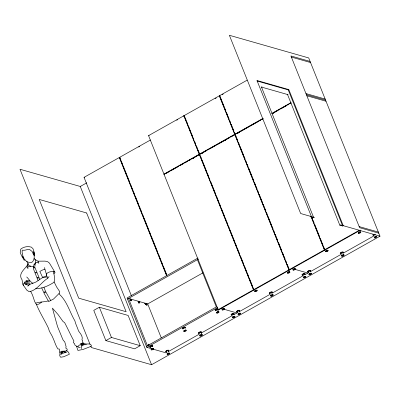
<?xml version="1.0" encoding="UTF-8"?>
<svg xmlns="http://www.w3.org/2000/svg" width="400" height="400" viewBox="0 0 400 400"><rect width="100%" height="100%" fill="white"/><g stroke="black" fill="none" stroke-linecap="round" stroke-linejoin="round"><path stroke-width="0.6" d="M81.315 348.71L81.32 346.67L82.55 345.365C85.085 344.435 88.02 343.245 90.685 344.385L91.535 346.025L90.56 346.525L83.125 349.435L77.915 350.425L76.64 346.535L76.005 345.655L74.85 345.01L74.69 343.785L73.355 342.59L73.91 341.045C70.665 335.075 67.795 328.64 64.605 322.58L63.07 321.575L58.06 314.545L52.415 308.115L57.495 326.46L62.56 338.84L63.285 340.36L64.725 341.81L66.105 346.625L65.8 348.125L67.24 349.175L67.02 350.195L66.1 351.015L61.1 351.285L59.98 352.82L59.725 355.74L60.65 357.25L63.675 356.75L69.355 354.265L68.53 352.245L66.595 350.575M34.105 255.84L34.8 255.175L33.725 252.015L33.105 251.8L34.25 256.55L34.125 258.275L34.935 259.745L35.25 259.65L35.525 260.69L35.36 263.185L33.955 264.8L33.295 268.475L38.06 280.615C35.065 283.405 30.29 282.945 27.73 286.18M81.03 345.54L81.205 344.105L80.83 343.68L79.985 344.76L77.83 346.29L76.64 346.535M30.8 266.24L28.115 266.575L27.805 267.575L28.115 268.35L27.315 268.015L26.915 267.01L27.785 265.555L27.955 263.305C26.62 260.63 23.5 259.29 22.47 256.365L21.985 256.45M35.37 263.6L34.715 266.965L39.815 279.42L38.06 280.615M34.445 254.305L34.435 253.08L33.005 248.73L31.32 247.115C27.64 246.09 24.305 246.715 21.13 248.73L20.37 250.125L20.66 250.565L20.21 252.18L20.55 253.595L24.16 260.285L24.99 259.92M33.81 254.19C33.28 255.63 32.635 251.01 31.345 250.865L29.59 249.515C27.245 249.07 24.975 250.785 22.555 250.135L22.175 250.52L22.155 252.815L22.62 253.64L22.335 254.54L23.97 258.36L23.64 258.34M34.125 258.275L33.545 260.27L32.54 261.85L31.06 262.63L28.44 262.235L26.775 261.44M80.83 343.68L82.835 342.915L83.035 342.29L82.65 341.945L82.69 340.545L81.96 339.92C83.26 336.53 80.275 333.48 78.48 330.9C77.47 327.41 75.655 324.375 74.885 320.85C69.74 312.14 67.11 301.425 59.52 294.39L59.115 293.455L59.77 291.665L56.625 286.975L54.135 281.93C54.96 278.625 54.285 274.84 53.32 271.59M144.83 303.375L144.51 303.395M81.315 345.64L81.74 344.61L82.665 344.025L83.88 343.89M27.765 264.54C24.985 269.355 17.525 273.585 22.105 279.935L22.715 284.35L26.85 290.2L29.185 291.705C37.17 290.23 41.215 282.29 47.795 278.225L46.725 275.96L46.45 274.425L46.86 273.455C48.84 271.66 51.725 271.325 54.29 271.66L54.955 272.31L54.745 273.065L53.92 273.59M49.095 276.57L47.795 278.225M54.135 281.93L53.655 282.505C48.285 285.975 42.215 288.535 35.715 288.785M59.115 293.455L53.49 299.07L48.655 301.55L44.21 293.51L41.73 287.89M33.955 264.8L35.995 262.665L37.23 262.21L38.86 263.215L37.97 261.18L35.25 259.65M39.815 279.42L42.135 277.86L47.075 276.885M61.38 352.605L63.72 351.455L64.575 351.57M41.755 302.065L38.89 304.1L36.46 304.505L34.725 301.705L32.505 295.045L30.665 291.315M60.87 353.77L61.85 353.11L62.24 352.33L63.835 351.745L65.36 351.845M61.14 353.065L62.24 352.33L61.855 351.37M46.665 275.635L45.55 276.36L42.54 277.29L39.83 271.4L42.95 269.825L44.9 269.405M138.75 301.8L138.625 301.67M60.6 354.63L62.94 353.28L66.94 352.01M164.545 174.31L163.97 174.145L148.565 135.63L183.855 115.775L184.43 115.94M200.005 154.36L199.43 154.195L184.025 115.68L219.315 95.825L219.89 95.99L224.26 106.91M235.46 134.41L234.885 134.245L219.48 95.73L247.17 80.15M176.695 120.235L177.775 119.625M183.73 116.275L184.815 115.67M215.13 98.61L216.21 98M222.165 94.65L223.25 94.04M131.485 295.96L84.045 177.36L119.335 157.505L119.915 157.67L121.07 160.56M166.94 276.01L119.505 157.41L150.45 139.995M138.7 147.04L139.785 146.43M89.9 344.03L20 169.265L80.27 186.475L86.795 182.805M90.83 346.345L91.29 347.505L151.56 364.72L380 236.185L308.71 57.945L229.375 35.28L300.665 213.525L314.295 217.415L313.735 217.73L261.475 87.07L262.035 86.76M257.02 80.98L288.25 89.9L288.81 89.585L343.245 225.685L342.685 226L339.805 225.175L287.545 94.52L261.475 87.07M287.545 94.52L288.105 94.205M163.97 174.145L199.26 154.29L200.075 154.54M199.43 154.195L234.72 134.34L235.535 134.59M234.885 134.245L263.12 118.36M271.975 113.375L290.975 102.685M253.115 287.665L254.04 289.98L218.75 309.835L218.175 309.67L164.04 174.325L199.335 154.47L199.91 154.635M235.365 134.685L234.79 134.52L199.5 154.375L253.635 289.72L254.21 289.885L289.5 270.025L287.185 264.245M263.19 118.54L234.96 134.425L289.09 269.77L289.67 269.935L324.96 250.075L324.385 249.91L289.09 269.77M272.045 113.56L291.05 102.865M166.175 173.395L169.43 171.56M170.515 170.95L178.66 166.365M179.745 165.755L183.55 163.62M184.635 163.005L187.89 161.175M188.975 160.565L190.605 159.645M191.69 159.035L197.12 155.98M198.205 155.37L199.295 154.76M201.09 153.75L207.06 150.39M208.15 149.775L209.235 149.165M210.32 148.555L216.29 145.195M217.375 144.585L229.865 137.555M230.95 136.945L234.75 134.81M236.55 133.795L239.805 131.965M240.89 131.355L249.035 126.77M250.12 126.16L258.265 121.58M259.35 120.965L260.435 120.355M261.525 119.745L262.61 119.135M272.005 113.845L277.435 110.79M278.52 110.18L279.605 109.57M280.695 108.96L286.665 105.6M287.75 104.985L288.835 104.375M289.925 103.765L291.01 103.155M192.71 158.625L193.795 158.02M201.915 153.45L202.995 152.84M224.65 140.655L225.735 140.045M238.185 133.04L239.27 132.43M272.29 113.85L273.375 113.245M99.35 307.23L93.765 310.37L105.855 340.6L134.645 348.825L140.23 345.685L128.14 315.455L99.35 307.23L111.44 337.46L140.23 345.685M197.98 258.025L127.065 297.925L146.845 347.385L151.645 348.755M127.5 299.015L198.42 259.11M147.235 304.19L202.995 272.82M105.855 340.6L111.44 337.46M339.805 225.175L340.365 224.86L380 236.185M146.41 346.295L216.785 306.7M146.845 347.385L217.765 307.48M218.175 309.67L253.465 289.815L254.04 289.98M253.635 289.72L288.925 269.86L289.5 270.025M311.365 216.85L324.55 249.815L359.3 230.265M360.415 230.125L325.125 249.98L324.55 249.815M167.125 352.255L166.04 352.865L152.845 349.095M168.205 351.645L199.605 333.98M201.23 333.065L232.085 315.705M233.71 314.79L238.04 312.355M239.125 311.745L270.52 294.08M271.605 293.47L303.545 275.5M304.625 274.89L308.955 272.455M310.04 271.845L341.44 254.175M343.06 253.265L374.46 235.595M24.995 282.735L24.02 283.165L23.21 284.285L23.4 285.415M48.3 300.905C44.3 302.14 39.805 301.705 35.815 303.11M130.56 299.415L130.885 299.39M30.075 283.245L27.005 282.56L24.58 283.25L24.945 283.935L28.11 283.82L29.8 284.235M83.34 343.605L81.205 344.105L82.685 345.02M27.18 283.765L25.6 284.18L25.63 284.59L28.795 285.13M27.465 281.25L24.815 281.885L24.735 282.655L25.26 282.81M80.295 347.605L79.035 347.735L77.83 346.29M37.97 261.18L45.1 261.12L47.65 261.69L49.415 263.08L54.915 272.215M33.04 283.22L32.6 283.19C30.09 281.615 28.81 278.975 26.71 276.945M65.605 352.1L64.3 352.01L63.645 351.265M33.575 266.83L29.65 265.88L28.375 264.905L27.955 263.305M86.435 344.065L84.205 343.69L82.835 342.915M84.225 344.315L82.665 344.025L81.85 343.415M310.11 61.45L290.92 55.965L359.595 227.68L378.79 233.16M291.355 57.055L310.545 62.54M305.96 93.575L325.155 99.055M288.81 89.585L256.98 80.495L311.415 216.595L310.855 216.905L313.735 217.73M306.395 94.66L325.59 100.145M306.83 95.75L326.025 101.235M219.48 95.73L220.055 95.895M184.025 115.68L184.6 115.845M148.565 135.63L149.14 135.795M119.505 157.41L120.08 157.575M359.16 226.59L378.355 232.07M164.04 174.325L164.62 174.49M84.045 177.36L84.62 177.525M291.68 268.435L292.88 268.78M295.28 269.465L307.875 273.06M220.765 308.34L221.965 308.68M224.36 309.365L236.96 312.965M149.31 344.93L149.565 345.005M29.805 280.89L27.25 280.275L25.985 280.7L26.64 281.19L29.025 281.505L29.59 281.995M50.68 300.54L45.54 291.4L43.96 287.27M59.98 352.82L59.37 351.57L59.51 349.375L59.285 349.02L57.9 348.955C55.63 345.685 54.745 341.75 53.085 338.255C51.945 334.835 49.17 332.11 48.52 328.365C44.685 320.26 39.87 312.785 36.46 304.505M288.25 89.9L342.685 226M312.005 217.685L312.695 219.42M313.16 220.58L314.085 222.89M314.78 224.625L319.87 237.35M320.33 238.51L321.49 241.4M321.95 242.555L323.11 245.45M323.57 246.605L324.495 248.92M310.965 216.365L324.385 249.91M224.72 108.06L225.87 110.935M226.325 112.085L227.475 114.96M227.935 116.11L229.085 118.98M229.545 120.13L230.695 123.005M231.155 124.155L232.305 127.03M232.765 128.18L233.915 131.055M234.375 132.205L235.295 134.5M235.6 135.26L236.29 136.995M236.755 138.155L237.91 141.045M238.375 142.205L239.3 144.515M239.995 146.25L243.465 154.925M243.925 156.085L245.085 158.975M245.545 160.135L246.7 163.025M247.165 164.18L248.09 166.495M248.785 168.23L252.255 176.905M252.715 178.065L253.875 180.955M254.335 182.11L255.495 185.005M255.955 186.16L257.115 189.05M257.575 190.21L258.5 192.525M259.195 194.26L262.665 202.935M263.13 204.09L264.285 206.98M264.745 208.14L265.905 211.03M266.365 212.19L267.29 214.5M267.985 216.235L271.455 224.915M271.92 226.07L273.075 228.96M273.54 230.12L274.695 233.01M275.155 234.165L276.315 237.06M276.775 238.215L277.7 240.53M278.395 242.265L281.865 250.94M282.33 252.095L283.485 254.99M283.95 256.145L285.105 259.04M285.565 260.195L286.495 262.51M219.315 95.825L234.72 134.34M234.79 134.52L288.925 269.86M185.12 117.665L186.27 120.54M186.73 121.69L187.88 124.56M188.34 125.71L189.49 128.585M189.95 129.735L191.1 132.61M191.56 133.76L192.71 136.635M193.17 137.785L193.86 139.51M194.78 141.805L195.695 144.105M196.385 145.83L197.305 148.13M197.995 149.855L199.835 154.455M200.37 155.79L201.295 158.105M201.99 159.84L205.46 168.515M205.925 169.675L207.08 172.565M207.545 173.72L208.7 176.615M209.16 177.77L209.855 179.505M210.78 181.82L215.87 194.545M216.335 195.7L217.49 198.59M217.955 199.75L219.11 202.64M219.57 203.8L220.5 206.11M221.19 207.845L224.66 216.52M225.125 217.68L226.28 220.57M226.745 221.73L227.9 224.62M228.365 225.775L229.29 228.09M229.985 229.825L235.07 242.55M235.535 243.705L236.69 246.6M237.155 247.755L238.31 250.645M238.775 251.805L239.7 254.12M240.395 255.855L243.865 264.53M244.325 265.685L245.48 268.575M245.945 269.735L247.1 272.625M247.565 273.785L248.49 276.095M249.185 277.83L252.655 286.51M183.855 115.775L199.26 154.29M199.335 154.47L253.465 289.815M217.63 309.405L218.63 311.905M197.415 259.68L216.325 306.96M200.925 332.345L201.925 334.84M121.535 161.72L122.69 164.61M123.15 165.77L124.31 168.66M124.77 169.82L129.865 182.545M130.325 183.705L131.485 186.595M131.945 187.755L133.105 190.645M133.565 191.805L134.49 194.115M135.185 195.85L138.655 204.53M139.12 205.69L140.275 208.58M140.74 209.735L141.895 212.63M142.36 213.785L143.515 216.68M143.98 217.835L149.07 230.565M149.53 231.72L150.69 234.615M151.15 235.77L152.31 238.665M152.77 239.82L157.86 252.55M158.325 253.705L159.48 256.6M159.945 257.755L161.1 260.65M161.565 261.805L162.49 264.12M163.185 265.855L166.655 274.535M119.335 157.505L166.54 275.525M161.305 337.95L147.7 303.93L128.505 298.45L147.415 345.73M146.17 303.495L146.995 305.55L146.03 303.455M145.205 303.22L145.81 304.73L144.95 303.145M139.255 301.52L139.86 303.03L139 301.445M138.175 301.21L138.995 303.265L138.03 301.17M131.255 299.235L131.86 300.745L131 299.16M130.18 298.925L131 300.98L130.035 298.885M148.68 345.18L148.125 344.11L148.74 345.65M80.27 186.475L151.56 364.72M46.45 274.425L44.465 267.54M341.34 253.435A1.03 0.33 -21.8 0 1 340.995 253.075A1.03 0.33 -21.8 0 1 342.31 252.485A1.03 0.33 -21.8 0 1 342.66 252.84M341.83 255.715A1.03 0.33 -21.8 0 1 342.795 255.025A1.03 0.33 -21.8 0 1 343.76 255.04M341.44 253.62A1.58 0.505 -21.8 0 1 340.55 253.14A1.58 0.505 -21.8 0 1 342.875 252.205A1.58 0.505 -21.8 0 1 342.565 253.17M340.655 253.41A1.58 0.505 -21.8 0 1 340.575 252.705A1.58 0.505 -21.8 0 1 342.56 251.915A1.58 0.505 -21.8 0 1 342.985 252.48M341.88 256A1.305 0.42 -21.8 0 1 341.905 255.385A1.305 0.42 -21.8 0 1 343.55 254.76A1.305 0.42 -21.8 0 1 343.815 255.265M343.605 255.425A1.305 0.42 -21.8 0 1 343.345 255.585M308.65 271.855A1.03 0.33 -21.8 0 1 308.35 271.455A1.03 0.33 -21.8 0 1 309.76 270.89A1.03 0.33 -21.8 0 1 309.815 271.39M310.355 273.37A1.03 0.33 -21.8 0 1 311.035 273.56M310.785 273.81A1.03 0.33 -21.8 0 1 310.585 273.935M309.42 274.29A1.03 0.33 -21.8 0 1 309.215 273.975A1.03 0.33 -21.8 0 1 310.105 273.445M308.75 272.04A1.58 0.505 -21.8 0 1 307.795 271.62A1.58 0.505 -21.8 0 1 309.99 270.635A1.58 0.505 -21.8 0 1 310.18 271.395M308.27 271.81A1.58 0.505 -21.8 0 1 307.735 271.255A1.58 0.505 -21.8 0 1 309.76 270.345A1.58 0.505 -21.8 0 1 310.295 270.9M309.43 274.41A1.305 0.42 -21.8 0 1 309.215 273.805A1.305 0.42 -21.8 0 1 311.085 273.185A1.305 0.42 -21.8 0 1 310.655 274.005M310.35 274.15A1.305 0.42 -21.8 0 1 309.72 274.36M373.84 235.08A1.03 0.33 -21.8 0 1 373.635 234.765A1.03 0.33 -21.8 0 1 374.53 234.235M374.56 237.425A1.03 0.33 -21.8 0 1 375.495 236.655M375.745 236.575A1.03 0.33 -21.8 0 1 376.425 236.585M375.57 234.605A1.58 0.505 -21.8 0 1 375.26 234.8M373.78 235.32A1.58 0.505 -21.8 0 1 373.06 235.035A1.58 0.505 -21.8 0 1 374.145 234.2M373.66 235.015A1.58 0.505 -21.8 0 1 373.36 234.27M374.58 237.625A1.305 0.42 -21.8 0 1 375.245 236.655A1.305 0.42 -21.8 0 1 376.655 236.74M375.74 237.36A1.305 0.42 -21.8 0 1 375.42 237.48M325.87 251.045A1.03 0.33 -21.8 0 1 327.05 250.38A1.03 0.33 -21.8 0 1 327.73 250.575M327.28 250.945A1.03 0.33 -21.8 0 1 327.045 251.065M326.13 251.42A1.305 0.42 -21.8 0 1 325.78 250.925A1.305 0.42 -21.8 0 1 327.47 250.2A1.305 0.42 -21.8 0 1 327.82 250.695M327.35 251.015A1.305 0.42 -21.8 0 1 327.045 251.16M293.425 269.72A1.03 0.33 -21.8 0 1 293.865 268.975A1.03 0.33 -21.8 0 1 295.04 268.995M293.725 269.79A1.305 0.42 -21.8 0 1 293.035 269.4A1.305 0.42 -21.8 0 1 294.865 268.61A1.305 0.42 -21.8 0 1 294.92 269.275M232.205 314.87A1.03 0.33 -21.8 0 1 231.905 314.465A1.03 0.33 -21.8 0 1 233.315 313.905A1.03 0.33 -21.8 0 1 233.37 314.405M232.73 317.045A1.03 0.33 -21.8 0 1 233.91 316.38A1.03 0.33 -21.8 0 1 234.59 316.575M234.14 316.95A1.03 0.33 -21.8 0 1 233.905 317.065M232.305 315.05A1.58 0.505 -21.8 0 1 231.415 314.57A1.58 0.505 -21.8 0 1 233.74 313.64A1.58 0.505 -21.8 0 1 233.43 314.6M231.285 314.815A1.58 0.505 -21.8 0 1 232.575 313.545A1.58 0.505 -21.8 0 1 233.85 313.91M232.99 317.42A1.305 0.42 -21.8 0 1 232.64 316.925A1.305 0.42 -21.8 0 1 234.33 316.2A1.305 0.42 -21.8 0 1 234.68 316.695M234.21 317.015A1.305 0.42 -21.8 0 1 233.905 317.16M270.225 293.35A1.03 0.33 -21.8 0 1 270.665 292.605A1.03 0.33 -21.8 0 1 271.84 292.625M271.04 295.75A1.03 0.33 -21.8 0 1 271.755 294.975A1.03 0.33 -21.8 0 1 272.81 295.045M272.355 295.415A1.03 0.33 -21.8 0 1 272.125 295.535M270.165 293.59A1.58 0.505 -21.8 0 1 269.7 292.975A1.58 0.505 -21.8 0 1 271.865 292.11A1.58 0.505 -21.8 0 1 271.955 292.875M269.74 293.31A1.58 0.505 -21.8 0 1 270.41 292.17A1.58 0.505 -21.8 0 1 272.22 292.195M271.495 295.84A1.305 0.42 -21.8 0 1 270.715 295.55A1.305 0.42 -21.8 0 1 272.26 294.72A1.305 0.42 -21.8 0 1 273.04 295.01M272.69 295.325A1.305 0.42 -21.8 0 1 272.125 295.63M150.625 347.105A1.03 0.33 -21.8 0 1 151.06 346.36A1.03 0.33 -21.8 0 1 152.24 346.38M151.44 349.505A1.03 0.33 -21.8 0 1 151.91 348.835A1.03 0.33 -21.8 0 1 153.21 348.615M150.565 347.345A1.58 0.505 -21.8 0 1 150.1 346.73A1.58 0.505 -21.8 0 1 152.265 345.865A1.58 0.505 -21.8 0 1 152.35 346.63M150.445 347.045A1.58 0.505 -21.8 0 1 149.85 346.555A1.58 0.505 -21.8 0 1 151.7 345.625A1.58 0.505 -21.8 0 1 152.615 345.95M152.465 346.135A1.58 0.505 -21.8 0 1 152.23 346.33M151.365 349.655A1.305 0.42 -21.8 0 1 152.03 348.685A1.305 0.42 -21.8 0 1 153.435 348.765M152.525 349.385A1.305 0.42 -21.8 0 1 152.205 349.505M222.26 309.37A1.03 0.33 -21.8 0 1 222.51 309.12M222.715 308.995A1.03 0.33 -21.8 0 1 223.88 308.64M222.28 309.75A1.305 0.42 -21.8 0 1 222.305 309.14A1.305 0.42 -21.8 0 1 223.95 308.515A1.305 0.42 -21.8 0 1 224.215 309.015M223.74 309.34A1.305 0.42 -21.8 0 1 223.44 309.48M289.42 271.87A1.03 0.33 -21.8 0 1 289.415 272.225M288.83 272.595A1.03 0.33 -21.8 0 1 288.58 272.695M287.745 272.81A1.03 0.33 -21.8 0 1 287.9 272.33A1.03 0.33 -21.8 0 1 289.065 271.865M287.91 272.95A1.305 0.42 -21.8 0 1 287.62 272.4A1.305 0.42 -21.8 0 1 289.42 271.72A1.305 0.42 -21.8 0 1 289.395 272.385M289.13 272.545A1.305 0.42 -21.8 0 1 288.51 272.81M183.315 328.685A1.03 0.33 -21.8 0 1 183.32 328.185A1.03 0.33 -21.8 0 1 184.685 327.705A1.03 0.33 -21.8 0 1 184.68 328.205M184.965 330.965A1.03 0.33 -21.8 0 1 184.715 331.045M184.13 331.085A1.03 0.33 -21.8 0 1 184.13 330.73M184.285 330.605A1.03 0.33 -21.8 0 1 184.97 330.26M185.22 330.185A1.03 0.33 -21.8 0 1 185.9 330.195M183.255 328.925A1.58 0.505 -21.8 0 1 182.79 328.31A1.58 0.505 -21.8 0 1 184.955 327.445A1.58 0.505 -21.8 0 1 185.04 328.21M183.135 328.625A1.58 0.505 -21.8 0 1 182.67 328.005A1.58 0.505 -21.8 0 1 184.835 327.14A1.58 0.505 -21.8 0 1 184.92 327.91M185.215 330.965A1.305 0.42 -21.8 0 1 184.58 331.175M184.295 331.225A1.305 0.42 -21.8 0 1 184.415 330.405A1.305 0.42 -21.8 0 1 186.185 330.21M237.385 311.755A1.03 0.33 -21.8 0 1 238.225 310.93A1.03 0.33 -21.8 0 1 239.055 311.165M238.355 313.815A1.03 0.33 -21.8 0 1 239.44 313.27A1.03 0.33 -21.8 0 1 240.155 313.36M237.83 311.94A1.58 0.505 -21.8 0 1 236.94 311.46A1.58 0.505 -21.8 0 1 239.27 310.53A1.58 0.505 -21.8 0 1 238.955 311.49M237.05 311.73A1.58 0.505 -21.8 0 1 236.97 311.03A1.58 0.505 -21.8 0 1 238.95 310.235A1.58 0.505 -21.8 0 1 239.38 310.8M239.115 314.17A1.305 0.42 -21.8 0 1 238 314.015A1.305 0.42 -21.8 0 1 239.67 313.12A1.305 0.42 -21.8 0 1 240.21 313.585M240 313.745A1.305 0.42 -21.8 0 1 239.735 313.905M166.62 351.675A1.03 0.33 -21.8 0 1 167.055 350.93A1.03 0.33 -21.8 0 1 168.235 350.945M168.025 353.35A1.03 0.33 -21.8 0 1 169.2 353.365M167.435 354.075A1.03 0.33 -21.8 0 1 167.79 353.465M166.915 351.845A1.58 0.505 -21.8 0 1 165.965 351.425A1.58 0.505 -21.8 0 1 168.155 350.44A1.58 0.505 -21.8 0 1 168.345 351.2M166.135 351.635A1.58 0.505 -21.8 0 1 166.14 350.865A1.58 0.505 -21.8 0 1 168.235 350.13A1.58 0.505 -21.8 0 1 168.225 350.895M167.6 354.215A1.305 0.42 -21.8 0 1 167.195 353.77A1.305 0.42 -21.8 0 1 168.755 353.02A1.305 0.42 -21.8 0 1 169.43 353.335M168.82 353.81A1.305 0.42 -21.8 0 1 168.52 353.955M256.715 290.595A1.03 0.33 -21.8 0 1 256.565 290.72M256.13 290.965A1.03 0.33 -21.8 0 1 255.88 291.065M255.045 291.18A1.03 0.33 -21.8 0 1 255.205 290.7A1.03 0.33 -21.8 0 1 256.37 290.235M254.97 291.33A1.305 0.42 -21.8 0 1 255.635 290.36A1.305 0.42 -21.8 0 1 257.045 290.44M256.905 290.595A1.305 0.42 -21.8 0 1 256.695 290.76M256.13 291.06A1.305 0.42 -21.8 0 1 255.81 291.185M199.31 333.255A1.03 0.33 -21.8 0 1 199.255 332.795A1.03 0.33 -21.8 0 1 200.55 332.28A1.03 0.33 -21.8 0 1 200.83 332.645M200.275 335.67A1.03 0.33 -21.8 0 1 200.225 335.215A1.03 0.33 -21.8 0 1 201.515 334.695A1.03 0.33 -21.8 0 1 201.795 335.065M199.25 333.495A1.58 0.505 -21.8 0 1 198.785 332.88A1.58 0.505 -21.8 0 1 200.95 332.01A1.58 0.505 -21.8 0 1 201.035 332.78M198.59 333.185A1.58 0.505 -21.8 0 1 199.03 332.315A1.58 0.505 -21.8 0 1 201.01 331.715A1.58 0.505 -21.8 0 1 200.915 332.475M200.29 335.795A1.305 0.42 -21.8 0 1 200 335.245A1.305 0.42 -21.8 0 1 201.8 334.56A1.305 0.42 -21.8 0 1 201.775 335.23M302.925 274.98A1.03 0.33 -21.8 0 1 302.93 274.48A1.03 0.33 -21.8 0 1 304.295 274A1.03 0.33 -21.8 0 1 304.29 274.5M303.74 277.38A1.03 0.33 -21.8 0 1 304.33 276.655A1.03 0.33 -21.8 0 1 305.54 276.57M302.865 275.22A1.58 0.505 -21.8 0 1 302.4 274.605A1.58 0.505 -21.8 0 1 304.565 273.74A1.58 0.505 -21.8 0 1 304.65 274.505M302.205 274.91A1.58 0.505 -21.8 0 1 302.645 274.04A1.58 0.505 -21.8 0 1 304.625 273.44A1.58 0.505 -21.8 0 1 304.53 274.205M304.505 277.38A1.305 0.42 -21.8 0 1 303.365 277.27A1.305 0.42 -21.8 0 1 304.86 276.375A1.305 0.42 -21.8 0 1 305.735 276.64M305.39 276.955A1.305 0.42 -21.8 0 1 305.125 277.115M216.21 310.3A1.03 0.33 -21.8 0 1 215.91 309.9A1.03 0.33 -21.8 0 1 217.32 309.335A1.03 0.33 -21.8 0 1 217.38 309.835M216.7 312.58A1.03 0.33 -21.8 0 1 217.795 311.845A1.03 0.33 -21.8 0 1 218.595 312.005M218.345 312.255A1.03 0.33 -21.8 0 1 218.145 312.38M217.66 312.595A1.03 0.33 -21.8 0 1 217.41 312.67M216.31 310.485A1.58 0.505 -21.8 0 1 215.42 310.005A1.58 0.505 -21.8 0 1 217.745 309.07A1.58 0.505 -21.8 0 1 217.435 310.035M217.855 309.34A1.58 0.505 -21.8 0 1 217.31 309.73M216.19 310.18A1.58 0.505 -21.8 0 1 215.535 309.505A1.58 0.505 -21.8 0 1 218.005 308.88M216.57 312.83A1.305 0.42 -21.8 0 1 217.115 312.035A1.305 0.42 -21.8 0 1 218.755 311.655A1.305 0.42 -21.8 0 1 218.215 312.45M217.91 312.595A1.305 0.42 -21.8 0 1 217.28 312.805M358.665 232.555A1.03 0.33 -21.8 0 1 359.87 231.98A1.03 0.33 -21.8 0 1 360.43 232.2M359.98 232.575A1.03 0.33 -21.8 0 1 359.745 232.695M358.565 232.86A1.03 0.33 -21.8 0 1 358.565 232.675M359.115 233A1.305 0.42 -21.8 0 1 358.335 232.705A1.305 0.42 -21.8 0 1 359.88 231.88A1.305 0.42 -21.8 0 1 360.66 232.17M360.045 232.645A1.305 0.42 -21.8 0 1 359.745 232.79M37.515 277.58L37.785 278.27L38.515 278L38.24 277.315L37.515 277.58M44.395 292.045L44.67 292.73L45.4 292.46L45.125 291.775L44.395 292.045M33.85 267.49L34.045 268.05L34.635 267.86L34.44 267.3L33.85 267.49M35.64 272.46L35.835 273.02L36.43 272.83L36.235 272.27L35.64 272.46M86.62 212.98L39.21 199.44L78.7 298.17L126.11 311.715L86.62 212.98M342.245 256.29A1.305 0.42 -21.8 0 0 344.135 255.275A1.305 0.42 -21.8 0 0 342.365 255.475A1.305 0.42 -21.8 0 0 342.245 256.29M309.555 274.71A1.305 0.42 -21.8 0 0 311.445 273.695A1.305 0.42 -21.8 0 0 309.675 273.895A1.305 0.42 -21.8 0 0 309.555 274.71M374.94 237.92A1.305 0.42 -21.8 0 0 376.835 236.905A1.305 0.42 -21.8 0 0 375.065 237.105A1.305 0.42 -21.8 0 0 374.94 237.92M326.25 251.72A1.305 0.42 -21.8 0 0 328.14 250.705A1.305 0.42 -21.8 0 0 326.37 250.905A1.305 0.42 -21.8 0 0 326.25 251.72M293.56 270.145A1.305 0.42 -21.8 0 0 295.45 269.125A1.305 0.42 -21.8 0 0 293.68 269.325A1.305 0.42 -21.8 0 0 293.56 270.145M233.11 317.725A1.305 0.42 -21.8 0 0 235 316.71A1.305 0.42 -21.8 0 0 233.23 316.905A1.305 0.42 -21.8 0 0 233.11 317.725M271.325 296.195A1.305 0.42 -21.8 0 0 273.22 295.175A1.305 0.42 -21.8 0 0 271.45 295.375A1.305 0.42 -21.8 0 0 271.325 296.195M151.725 349.945A1.305 0.42 -21.8 0 0 153.62 348.93A1.305 0.42 -21.8 0 0 151.85 349.13A1.305 0.42 -21.8 0 0 151.725 349.945M222.64 310.045A1.305 0.42 -21.8 0 0 224.535 309.03A1.305 0.42 -21.8 0 0 222.765 309.23A1.305 0.42 -21.8 0 0 222.64 310.045M288.03 273.255A1.305 0.42 -21.8 0 0 289.925 272.235A1.305 0.42 -21.8 0 0 288.155 272.435A1.305 0.42 -21.8 0 0 288.03 273.255M184.415 331.525A1.305 0.42 -21.8 0 0 186.31 330.51A1.305 0.42 -21.8 0 0 184.54 330.71A1.305 0.42 -21.8 0 0 184.415 331.525M238.635 314.615A1.305 0.42 -21.8 0 0 240.53 313.6A1.305 0.42 -21.8 0 0 238.76 313.795A1.305 0.42 -21.8 0 0 238.635 314.615M167.72 354.515A1.305 0.42 -21.8 0 0 169.61 353.5A1.305 0.42 -21.8 0 0 167.845 353.7A1.305 0.42 -21.8 0 0 167.72 354.515M255.33 291.625A1.305 0.42 -21.8 0 0 257.225 290.61A1.305 0.42 -21.8 0 0 255.455 290.81A1.305 0.42 -21.8 0 0 255.33 291.625M200.41 336.095A1.305 0.42 -21.8 0 0 202.305 335.08A1.305 0.42 -21.8 0 0 200.535 335.28A1.305 0.42 -21.8 0 0 200.41 336.095M304.025 277.82A1.305 0.42 -21.8 0 0 305.915 276.805A1.305 0.42 -21.8 0 0 304.15 277.005A1.305 0.42 -21.8 0 0 304.025 277.82M217.115 313.155A1.305 0.42 -21.8 0 0 219.005 312.14A1.305 0.42 -21.8 0 0 217.235 312.34A1.305 0.42 -21.8 0 0 217.115 313.155M358.945 233.35A1.305 0.42 -21.8 0 0 360.84 232.335A1.305 0.42 -21.8 0 0 359.07 232.535A1.305 0.42 -21.8 0 0 358.945 233.35"/></g></svg>
